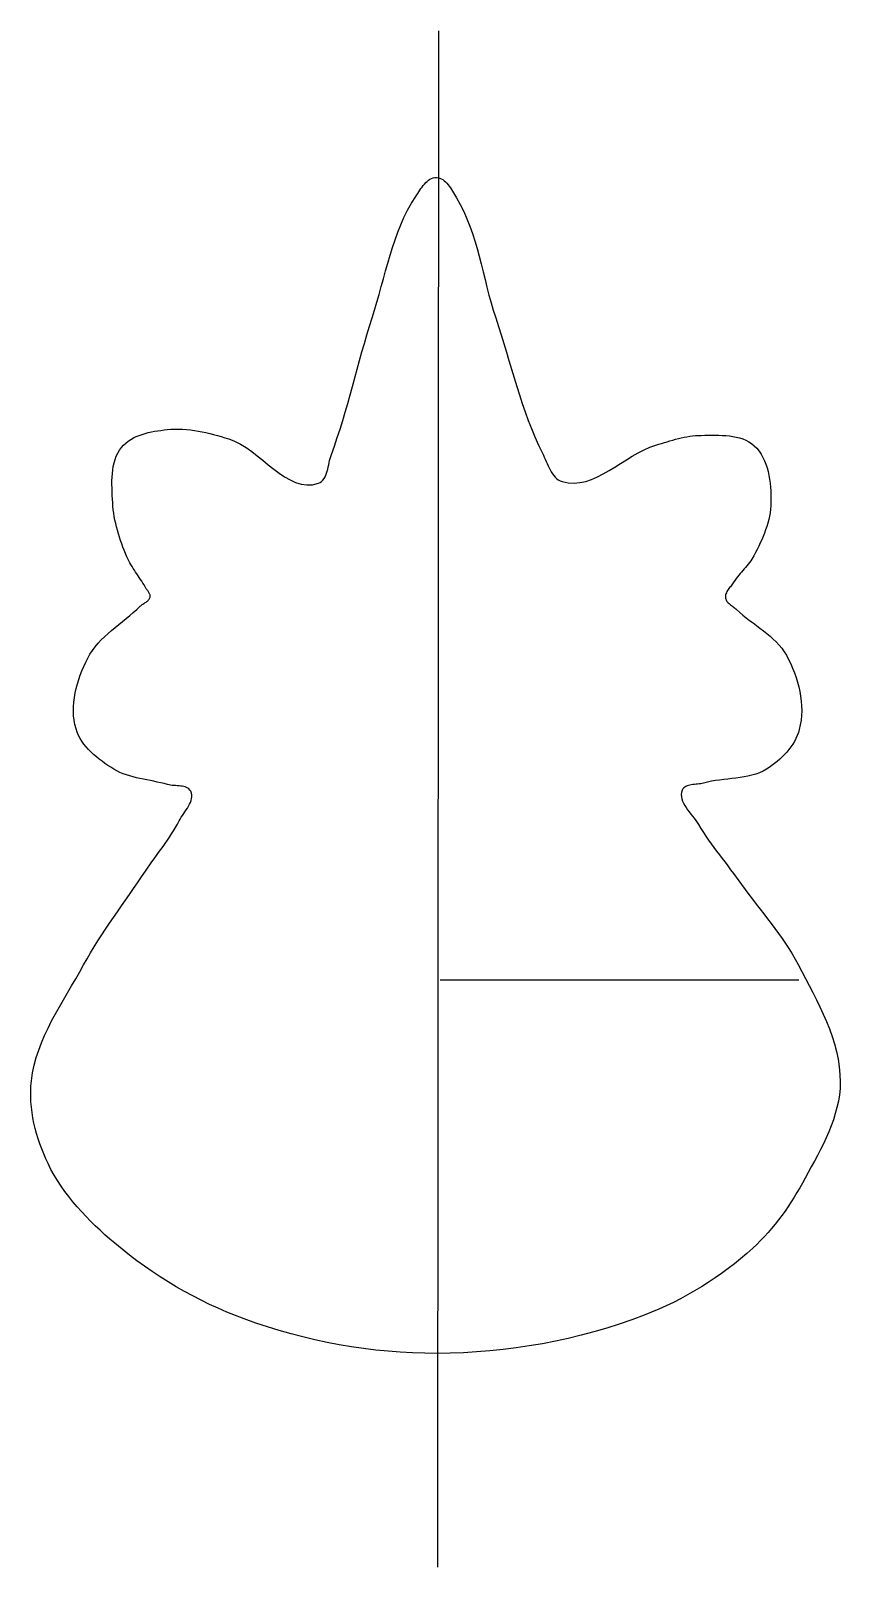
# Model space of a CAD drawing. Extents: x 0 to 389, y -103 to 637.
import ezdxf

# ---------------------------------------------------------------- set-up
doc = ezdxf.new("R2010")
doc.units = 0
doc.layers.add('Calque_1', color=7, linetype='CONTINUOUS')

msp = doc.modelspace()

# ---------------------------------------------------------------- linework, layer by layer
at = {"layer": 'Calque_1', "color": 1}
for points in [[(195.668718, 636.520999), (195.212418, -102.905395)], [(196.489988, 179.84693), (368.920512, 179.84692)]]:
    msp.add_lwpolyline(points, dxfattribs=at)
at = {"layer": 'Calque_1', "color": 7}
msp.add_lwpolyline([(102.372511, 16.598957), (98.158644, 18.207537), (93.975939, 19.914077), (89.826967, 21.716657), (85.714295, 23.613317), (81.640492, 25.602127), (77.608129, 27.681137), (73.619774, 29.848418), (69.677997, 32.102008), (65.785366, 34.439978), (61.94445, 36.860388), (58.15782, 39.361288), (54.428044, 41.940738), (50.75769, 44.596808), (47.149329, 47.327538), (43.605529, 50.130998), (40.12886, 53.005238), (37.748982, 55.044358), (35.389071, 57.126708), (33.055525, 59.253268), (30.754741, 61.425008), (28.493118, 63.642898), (26.277053, 65.907938), (24.112944, 68.221078), (22.00719, 70.583308), (19.966189, 72.995598), (17.996337, 75.458928), (16.104034, 77.974268), (14.295676, 80.542608), (12.577663, 83.164908), (10.956391, 85.842149), (9.438259, 88.575309), (8.029665, 91.365369), (6.957831, 93.678609), (5.942302, 96.033859), (4.987394, 98.427219), (4.097421, 100.854769), (3.276699, 103.312579), (2.529543, 105.796749), (1.860269, 108.303359), (1.273193, 110.828489), (0.772628, 113.368219), (0.362891, 115.918639), (0.048298, 118.475829), (-0.166838, 121.035879), (-0.278199, 123.594859), (-0.281499, 126.148869), (-0.172367, 128.693969), (0.053485, 131.226269), (0.604422, 134.990019), (1.385272, 138.696939), (2.375788, 142.35113), (3.555721, 145.95673), (4.90482, 149.51783), (6.402838, 153.03856), (8.029525, 156.52303), (9.764632, 159.97536), (11.58791, 163.39966), (13.479111, 166.80005), (15.417985, 170.18064), (17.384283, 173.54555), (19.357756, 176.89889), (21.318156, 180.24479), (23.245233, 183.58735), (25.118738, 186.93069), (26.77541, 189.8759), (28.483678, 192.79003), (30.238315, 195.67622), (32.034097, 198.537611), (33.865799, 201.377341), (35.728197, 204.198561), (37.616065, 207.004401), (39.524179, 209.798001), (41.447314, 212.582511), (43.380245, 215.361071), (45.317746, 218.136811), (47.254593, 220.912881), (49.185562, 223.692411), (51.105426, 226.478561), (53.008962, 229.274451), (54.890944, 232.083241), (55.90701, 233.591711), (56.941454, 235.089221), (57.990169, 236.578211), (59.049048, 238.061121), (60.113987, 239.540391), (61.180878, 241.018461), (62.245615, 242.497761), (63.304093, 243.980741), (64.352204, 245.469841), (65.385844, 246.967491), (66.400905, 248.476141), (67.393282, 249.998221), (68.358867, 251.536181), (69.293556, 253.092441), (70.193242, 254.669462), (71.053819, 256.269672), (71.529129, 257.125172), (72.061117, 257.993832), (72.633965, 258.873862), (73.231854, 259.763462), (73.838965, 260.660842), (74.43948, 261.564192), (75.01758, 262.471732), (75.557446, 263.381652), (76.043261, 264.292162), (76.459205, 265.201462), (76.78946, 266.107752), (77.018207, 267.009252), (77.129627, 267.904142), (77.107903, 268.790642), (76.937215, 269.666952), (76.601745, 270.531272), (76.236005, 271.126632), (75.785368, 271.620872), (75.258611, 272.024412), (74.664511, 272.347712), (74.011844, 272.601212), (73.309386, 272.795342), (72.565916, 272.940552), (71.790209, 273.047292), (70.991042, 273.125992), (70.177191, 273.187092), (69.357434, 273.240992), (68.540548, 273.298292), (67.735308, 273.369292), (66.950492, 273.464392), (66.194875, 273.594152), (65.477236, 273.768972), (63.852904, 274.210152), (62.20996, 274.608622), (60.55267, 274.974142), (58.885299, 275.316462), (57.212114, 275.645332), (55.53738, 275.970502), (53.865361, 276.301732), (52.200324, 276.648772), (50.546533, 277.021382), (48.908255, 277.429302), (47.289755, 277.882302), (45.695297, 278.390122), (44.129149, 278.962522), (42.595574, 279.609252), (41.098839, 280.340062), (39.643209, 281.164712), (38.222689, 282.048592), (36.799424, 282.972342), (35.382145, 283.936742), (33.97958, 284.942532), (32.600461, 285.990482), (31.253518, 287.081352), (29.94748, 288.215902), (28.691078, 289.394902), (27.493042, 290.619092), (26.362103, 291.889242), (25.30699, 293.206122), (24.336434, 294.570482), (23.459165, 295.983082), (22.683913, 297.444692), (22.019408, 298.956062), (21.474381, 300.517952), (20.928574, 302.601192), (20.539664, 304.720502), (20.299672, 306.869402), (20.200622, 309.041442), (20.234532, 311.230133), (20.393419, 313.429023), (20.669308, 315.631633), (21.05422, 317.831493), (21.540176, 320.022143), (22.119195, 322.197103), (22.783301, 324.349913), (23.524512, 326.474103), (24.334851, 328.563193), (25.206337, 330.610733), (26.130993, 332.610233), (27.100839, 334.555243), (28.185868, 336.478443), (29.395162, 338.310993), (30.716133, 340.061983), (32.136193, 341.740523), (33.642753, 343.355723), (35.223225, 344.916683), (36.86502, 346.432513), (38.55555, 347.912323), (40.282226, 349.365213), (42.032461, 350.800283), (43.793665, 352.226653), (45.553249, 353.653423), (47.298627, 355.089703), (49.017208, 356.544583), (50.696406, 358.027183), (52.32363, 359.546613), (52.630231, 359.821743), (52.960383, 360.083623), (53.308759, 360.335203), (53.670031, 360.579413), (54.038873, 360.819203), (54.409958, 361.057523), (54.777957, 361.297323), (55.137544, 361.541533), (55.483391, 361.793113), (55.810172, 362.055003), (56.112559, 362.330143), (56.385224, 362.621493), (56.622841, 362.931983), (56.820082, 363.264573), (56.971619, 363.622193), (57.072127, 364.007793), (57.108417, 364.337973), (57.098517, 364.662283), (57.047037, 364.981253), (56.958577, 365.295393), (56.837752, 365.605223), (56.689166, 365.911273), (56.517424, 366.214033), (56.327133, 366.514043), (56.122898, 366.811823), (55.909327, 367.107873), (55.691026, 367.402723), (55.472601, 367.696894), (55.258658, 367.990884), (55.053803, 368.285234), (54.862644, 368.580454), (54.689786, 368.877054), (54.170335, 369.799544), (53.628025, 370.709794), (53.066964, 371.609944), (52.491258, 372.502164), (51.905014, 373.388594), (51.31234, 374.271414), (50.717343, 375.152754), (50.12413, 376.034784), (49.536808, 376.919654), (48.959484, 377.809534), (48.396266, 378.706554), (47.85126, 379.612894), (47.328574, 380.530704), (46.832315, 381.462134), (46.36659, 382.409344), (45.935506, 383.374484), (45.288764, 384.926944), (44.658569, 386.491544), (44.047653, 388.067734), (43.458747, 389.654924), (42.894585, 391.252564), (42.357897, 392.860074), (41.851416, 394.476884), (41.377875, 396.102434), (40.940005, 397.736134), (40.540539, 399.377434), (40.182208, 401.025754), (39.867745, 402.680524), (39.599882, 404.341184), (39.381351, 406.007154), (39.214884, 407.677864), (39.103213, 409.352754), (39.015123, 411.057754), (38.925503, 412.794294), (38.844773, 414.554574), (38.783373, 416.330744), (38.751723, 418.114984), (38.760223, 419.899474), (38.819373, 421.676384), (38.939558, 423.437884), (39.131211, 425.176145), (39.40476, 426.883355), (39.770632, 428.551675), (40.239257, 430.173275), (40.821062, 431.740345), (41.526476, 433.245045), (42.365927, 434.679545), (43.349843, 436.036035), (44.321098, 437.128575), (45.384355, 438.120575), (46.53128, 439.017625), (47.753538, 439.825315), (49.042797, 440.549255), (50.39072, 441.195045), (51.788975, 441.768265), (53.229226, 442.274525), (54.70314, 442.719425), (56.202382, 443.108555), (57.718618, 443.447505), (59.243515, 443.741885), (60.768736, 443.997295), (62.28595, 444.219325), (63.786821, 444.413565), (65.263014, 444.585625), (67.127179, 444.750595), (68.99582, 444.833795), (70.86763, 444.839795), (72.7413, 444.773895), (74.615525, 444.640655), (76.488996, 444.444885), (78.360408, 444.191405), (80.228451, 443.885015), (82.09182, 443.530535), (83.949206, 443.132765), (85.799304, 442.696525), (87.640805, 442.226615), (89.472402, 441.727865), (91.292788, 441.205065), (93.100656, 440.663025), (94.894699, 440.106575), (97.733209, 439.014815), (100.518638, 437.587055), (103.258236, 435.888395), (105.959253, 433.983925), (108.628937, 431.938745), (111.27454, 429.817975), (113.903311, 427.686685), (116.522499, 425.610005), (119.139355, 423.653014), (121.761128, 421.880814), (124.395068, 420.358514), (127.048424, 419.151214), (129.728447, 418.324014), (132.442386, 417.942004), (135.19749, 418.070294), (138.001011, 418.773984), (138.837205, 419.158524), (139.565307, 419.664184), (140.19574, 420.278724), (140.738927, 420.989944), (141.205292, 421.785634), (141.605257, 422.653554), (141.949245, 423.581514), (142.24768, 424.557275), (142.510984, 425.568635), (142.749581, 426.603375), (142.973893, 427.649275), (143.194345, 428.694125), (143.421358, 429.725695), (143.665356, 430.731785), (143.936762, 431.700175), (144.245999, 432.618645), (145.705107, 436.650735), (147.091407, 440.706985), (148.41386, 444.784455), (149.681423, 448.880185), (150.903057, 452.991235), (152.087721, 457.114665), (153.244374, 461.247515), (154.381975, 465.386855), (155.509484, 469.529725), (156.63586, 473.673185), (157.770061, 477.814285), (158.921048, 481.950086), (160.09778, 486.077636), (161.309215, 490.193986), (162.564314, 494.296196), (163.872035, 498.381316), (165.042791, 502.083749), (166.150868, 505.821201), (167.213583, 509.584612), (168.24825, 513.364923), (169.272187, 517.153074), (170.302707, 520.940006), (171.357128, 524.716659), (172.45276, 528.473974), (173.60693, 532.202893), (174.83694, 535.894354), (176.160121, 539.5393), (177.593781, 543.128669), (179.155221, 546.653404), (180.861781, 550.104444), (182.730771, 553.472729), (184.779491, 556.749202), (185.252501, 557.470967), (185.738151, 558.222695), (186.238011, 558.993642), (186.753631, 559.773066), (187.286571, 560.550222), (187.838391, 561.314366), (188.410641, 562.054755), (189.004881, 562.760644), (189.622681, 563.421291), (190.265581, 564.02595), (190.935151, 564.563879), (191.632941, 565.024334), (192.360511, 565.39657), (193.119421, 565.669844), (193.911221, 565.833413), (194.737481, 565.876533), (195.567911, 565.791923), (196.356851, 565.58711), (197.106601, 565.272954), (197.819431, 564.86032), (198.497641, 564.360073), (199.143501, 563.783077), (199.759291, 563.140197), (200.347311, 562.442297), (200.909841, 561.700242), (201.449151, 560.924896), (201.967541, 560.127123), (202.467291, 559.317789), (202.950681, 558.507758), (203.419991, 557.707894), (203.877511, 556.929062), (204.325531, 556.182126), (206.208641, 552.890918), (207.907811, 549.515253), (209.442451, 546.063993), (210.831951, 542.546001), (212.095741, 538.970141), (213.253221, 535.345273), (214.323791, 531.680262), (215.326861, 527.983971), (216.281841, 524.265262), (217.208151, 520.532996), (218.125181, 516.796039), (219.052341, 513.063251), (220.009041, 509.343496), (221.014701, 505.645636), (222.088711, 501.978534), (223.250481, 498.351053), (224.594391, 494.261053), (225.891381, 490.150583), (227.153231, 486.024703), (228.391711, 481.888453), (229.618631, 477.746882), (230.845751, 473.605032), (232.084852, 469.467962), (233.347732, 465.340712), (234.646172, 461.228332), (235.991942, 457.135872), (237.396832, 453.068372), (238.872622, 449.030882), (240.431102, 445.028452), (242.084042, 441.066132), (243.843242, 437.148962), (245.720472, 433.282002), (246.180542, 432.329902), (246.626962, 431.338102), (247.066372, 430.317822), (247.505412, 429.280322), (247.950712, 428.236802), (248.408932, 427.198512), (248.886692, 426.176692), (249.390642, 425.182552), (249.927422, 424.227352), (250.503662, 423.322291), (251.126012, 422.478631), (251.801112, 421.707591), (252.535592, 421.020411), (253.336102, 420.428311), (254.209282, 419.942531), (255.161762, 419.574301), (258.042622, 418.938651), (260.899052, 418.776701), (263.734612, 419.036481), (266.552842, 419.666021), (269.357282, 420.613341), (272.151492, 421.826471), (274.939022, 423.253441), (277.723402, 424.842282), (280.508182, 426.541012), (283.296922, 428.297672), (286.093152, 430.060282), (288.900433, 431.776862), (291.722303, 433.395452), (294.562313, 434.864082), (297.424003, 436.130762), (300.310923, 437.143542), (301.645773, 437.546012), (302.983783, 437.952332), (304.325013, 438.358502), (305.669543, 438.760522), (307.017443, 439.154362), (308.368773, 439.536042), (309.723613, 439.901522), (311.082043, 440.246822), (312.444113, 440.567922), (313.809913, 440.860802), (315.179503, 441.121472), (316.552963, 441.345922), (317.930363, 441.530132), (319.311763, 441.670092), (320.697243, 441.761792), (322.086873, 441.801292), (323.722593, 441.821392), (325.391063, 441.846692), (327.083873, 441.866592), (328.792573, 441.870592), (330.508743, 441.848092), (332.223963, 441.788592), (333.929803, 441.681392), (335.617833, 441.515982), (337.279623, 441.281782), (338.906753, 440.968202), (340.490803, 440.564692), (342.023323, 440.060652), (343.495913, 439.445522), (344.900134, 438.708722), (346.227544, 437.839682), (347.469744, 436.827832), (348.717554, 435.576602), (349.835664, 434.217782), (350.830714, 432.761532), (351.709334, 431.218032), (352.478164, 429.597472), (353.143864, 427.910002), (353.713054, 426.165812), (354.192384, 424.375072), (354.588494, 422.547951), (354.908024, 420.694631), (355.157614, 418.825281), (355.343904, 416.950091), (355.473544, 415.079211), (355.553144, 413.222831), (355.589344, 411.391121), (355.588854, 409.594251), (355.528654, 407.911231), (355.383274, 406.234891), (355.158054, 404.565981), (354.858344, 402.905261), (354.489474, 401.253471), (354.056814, 399.611371), (353.565694, 397.979721), (353.021464, 396.359261), (352.429484, 394.750751), (351.795084, 393.154931), (351.123624, 391.572571), (350.420454, 390.004411), (349.690914, 388.451211), (348.940354, 386.913721), (348.174124, 385.392681), (347.397564, 383.888861), (346.918324, 383.025571), (346.399324, 382.188041), (345.845584, 381.372981), (345.262154, 380.577061), (344.654043, 379.796991), (344.026303, 379.029461), (343.383953, 378.271161), (342.732023, 377.518801), (342.075553, 376.769051), (341.419573, 376.018621), (340.769103, 375.264211), (340.129173, 374.502491), (339.504833, 373.730181), (338.901103, 372.943961), (338.323013, 372.140521), (337.775593, 371.316571), (337.465853, 370.851981), (337.131683, 370.387621), (336.779913, 369.922751), (336.417393, 369.456621), (336.050973, 368.988491), (335.687493, 368.517601), (335.333793, 368.043211), (334.996713, 367.564571), (334.683113, 367.08094), (334.399823, 366.59156), (334.153703, 366.09569), (333.951573, 365.59259), (333.800293, 365.0815), (333.706693, 364.56168), (333.677593, 364.03238), (333.719893, 363.49285), (333.819693, 363.04094), (333.977413, 362.61716), (334.187223, 362.21874), (334.443243, 361.84288), (334.739613, 361.48678), (335.070433, 361.14767), (335.429853, 360.82273), (335.811973, 360.5092), (336.210923, 360.20426), (336.620843, 359.90515), (337.035833, 359.60905), (337.450033, 359.31318), (337.857553, 359.01476), (338.252533, 358.71098), (338.629083, 358.39906), (338.981333, 358.07621), (340.479233, 356.68121), (342.039233, 355.33713), (343.648143, 354.03343), (345.292754, 352.75953), (346.959854, 351.50488), (348.636244, 350.25891), (350.308714, 349.01105), (351.964074, 347.75076), (353.589094, 346.46746), (355.170594, 345.1506), (356.695364, 343.7896), (358.150184, 342.37392), (359.521874, 340.89298), (360.797204, 339.33623), (361.962984, 337.6931), (363.006014, 335.95303), (364.061594, 333.93469), (365.057584, 331.85707), (365.987664, 329.72684), (366.845494, 327.55068), (367.624734, 325.33526), (368.319064, 323.08726), (368.922154, 320.81336), (369.427644, 318.52024), (369.829234, 316.21458), (370.120574, 313.90304), (370.295334, 311.59232), (370.347234, 309.289079), (370.269834, 306.999999), (370.056864, 304.731759), (369.701974, 302.491039), (369.198844, 300.284519), (368.751154, 298.803389), (368.204154, 297.351599), (367.563794, 295.931119), (366.836014, 294.543859), (366.026774, 293.191769), (365.142014, 291.876789), (364.187704, 290.600859), (363.169764, 289.365919), (362.094164, 288.173899), (360.966854, 287.026749), (359.793774, 285.926409), (358.580874, 284.874809), (357.334104, 283.873889), (356.059424, 282.925599), (354.762764, 282.031869), (353.450094, 281.194639), (351.768914, 280.260019), (350.031074, 279.469209), (348.242764, 278.806099), (346.410134, 278.254559), (344.539363, 277.798459), (342.636623, 277.421689), (340.708093, 277.108119), (338.759933, 276.841629), (336.798323, 276.606099), (334.829423, 276.385409), (332.859413, 276.163429), (330.894463, 275.924029), (328.940743, 275.651109), (327.004423, 275.328539), (325.091673, 274.940179), (323.208673, 274.469929), (322.535323, 274.309249), (321.825973, 274.182589), (321.089233, 274.081149), (320.333703, 273.996049), (319.567963, 273.918649), (318.800623, 273.839949), (318.040283, 273.751249), (317.295533, 273.643739), (316.574973, 273.508589), (315.887203, 273.336999), (315.240813, 273.120149), (314.644413, 272.849229), (314.106593, 272.515449), (313.635953, 272.109989), (313.241083, 271.624039), (312.930593, 271.048789), (312.590753, 269.996369), (312.454603, 268.943469), (312.502203, 267.890739), (312.713703, 266.838859), (313.069153, 265.788489), (313.548643, 264.740299), (314.132263, 263.694949), (314.800103, 262.653099), (315.532253, 261.615429), (316.308793, 260.582609), (317.109813, 259.555279), (317.915403, 258.534139), (318.705653, 257.519819), (319.460643, 256.513019), (320.160473, 255.514379), (320.785213, 254.524579), (321.932393, 252.625748), (323.117613, 250.751718), (324.336863, 248.899868), (325.586113, 247.067558), (326.861363, 245.252178), (328.158593, 243.451108), (329.473793, 241.661718), (330.802933, 239.881398), (332.142003, 238.107508), (333.487003, 236.337438), (334.833893, 234.568568), (336.178683, 232.798278), (337.517343, 231.023928), (338.845853, 229.242918), (340.160213, 227.452608), (341.456393, 225.650388), (343.180093, 223.263198), (344.936444, 220.895698), (346.717694, 218.543188), (348.516044, 216.200948), (350.323734, 213.864258), (352.132984, 211.528408), (353.936024, 209.188688), (355.725084, 206.840388), (357.492374, 204.478788), (359.230144, 202.099178), (360.930594, 199.696858), (362.585974, 197.267087), (364.188494, 194.805177), (365.730384, 192.306397), (367.203864, 189.766057), (368.601174, 187.179417), (370.354034, 183.829267), (372.131204, 180.455367), (373.913634, 177.057347), (375.682254, 173.634797), (377.418014, 170.187327), (379.101834, 166.714567), (380.714664, 163.216107), (382.237444, 159.691557), (383.651104, 156.140537), (384.936584, 152.562647), (386.074824, 148.957497), (387.046764, 145.324707), (387.833344, 141.663877), (388.415504, 137.974616), (388.774164, 134.256536), (388.890284, 130.509246), (388.778404, 127.445646), (388.471504, 124.405476), (387.984444, 121.388706), (387.332084, 118.395306), (386.529294, 115.425246), (385.590934, 112.478486), (384.531874, 109.555006), (383.366984, 106.654756), (382.111114, 103.777726), (380.779144, 100.923866), (379.385924, 98.093146), (377.946324, 95.285546), (376.475214, 92.501016), (374.987454, 89.739536), (373.497904, 87.001076), (372.021444, 84.285595), (370.751664, 81.980765), (369.445424, 79.689465), (368.101774, 77.414555), (366.719794, 75.158905), (365.298544, 72.925385), (363.837094, 70.716865), (362.334524, 68.536205), (360.789884, 66.386275), (359.202244, 64.269955), (357.570684, 62.190105), (355.894264, 60.149605), (354.172054, 58.151295), (352.403124, 56.198075), (350.586534, 54.292795), (348.721354, 52.438335), (346.806664, 50.637555), (343.941333, 48.081545), (341.010143, 45.590585), (338.015823, 43.166155), (334.961103, 40.809765), (331.848713, 38.522895), (328.681403, 36.307055), (325.461883, 34.163725), (322.192903, 32.094405), (318.877183, 30.100585), (315.517463, 28.183764), (312.116473, 26.345444), (308.676953, 24.587094), (305.201633, 22.910234), (301.693233, 21.316344), (298.154503, 19.806924), (294.588163, 18.383464), (288.654333, 16.178234), (282.659102, 14.113294), (276.607442, 12.188734), (270.504372, 10.404704), (264.354852, 8.761304), (258.163902, 7.258674), (251.936502, 5.896914), (245.677652, 4.676154), (239.392332, 3.596524), (233.085542, 2.658134), (226.762281, 1.861104), (220.427521, 1.205554), (214.086271, 0.691614), (207.743521, 0.319404), (201.404271, 0.089034), (195.073491, 0.000634), (189.182821, 0.053534), (183.285471, 0.243704), (177.385641, 0.569844), (171.487536, 1.030694), (165.595348, 1.624944), (159.713275, 2.351324), (153.845514, 3.208534), (147.996264, 4.195294), (142.169722, 5.310304), (136.370086, 6.552304), (130.601553, 7.919984), (124.868321, 9.412064), (119.174587, 11.027254), (113.524549, 12.764274), (107.922405, 14.621824)], close=True, dxfattribs=at)

doc.saveas('drawing.dxf')
